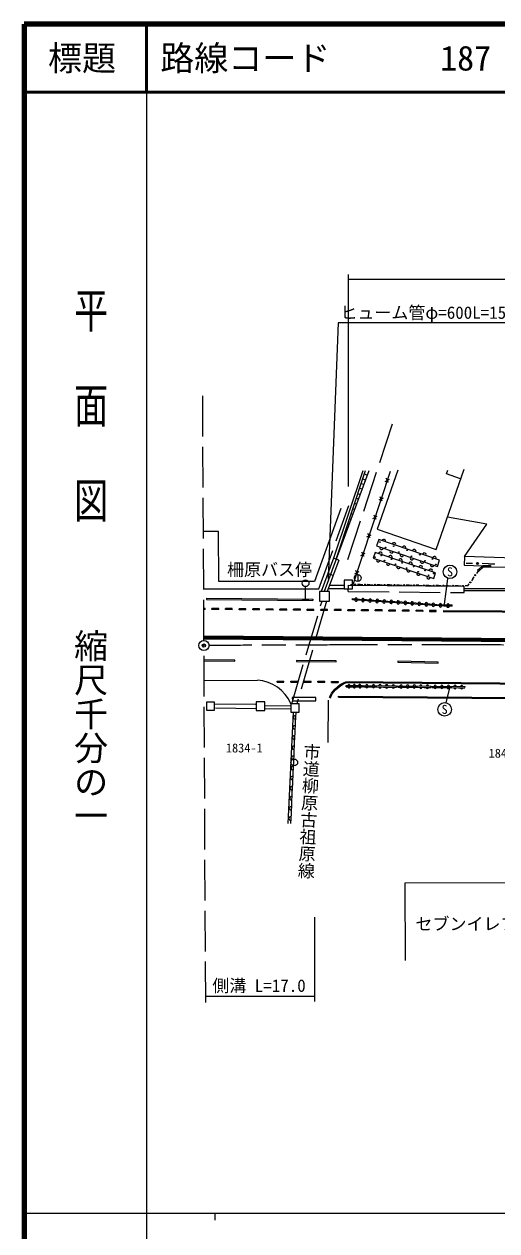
# Model space of a CAD drawing. Units: millimetres, scale not verified. Extents: x 40000 to 680000, y 20000 to 380000.
# Drawn here: x 40000 to 109466, y 202409 to 380000 of the extents above; entities that cross this region are included whole.
import ezdxf
from ezdxf.enums import TextEntityAlignment as Align

# ---------------------------------------------------------------- set-up
doc = ezdxf.new("R2010")
doc.units = ezdxf.units.MM
doc.header["$LTSCALE"] = 1000
doc.header["$PDMODE"] = 32
doc.header["$PDSIZE"] = 500
doc.linetypes.add('CHAIN', pattern=[18.5, 12, -1.5, 3.5, -1.5])
doc.linetypes.add('DASHED', pattern=[7.5, 6, -1.5])
for name, color, linetype, lineweight in [('M-BGD', 7, 'Continuous', 25), ('M-BGD-EXST', 7, 'Continuous', 25), ('M-BMK', 2, 'CHAIN', 13), ('M-BMK-HTXT', 7, 'Continuous', 13), ('M-BMK-SRVR', 3, 'Continuous', 25), ('M-STR-HTXT', 7, 'Continuous', 13), ('M-STR-STRC', 7, 'Continuous', 25), ('M-TTL', 2, 'Continuous', 140), ('M-TTL-BAND', 7, 'Continuous', 25), ('M-TTL-LINE', 7, 'Continuous', 50)]:
    doc.layers.add(name, color=color, linetype=linetype, lineweight=lineweight)
doc.layers.add('M-OTRS', color=6, linetype='Continuous')
doc.layers.add('M-TTL-TXT', color=7, linetype='Continuous')
doc.styles.add('@ＭＳ ゴシック', font='')
doc.styles.add('ＭＳ ゴシック', font='')
doc.styles.get('@ＭＳ ゴシック').set_extended_font_data('@MS Gothic')
doc.styles.get('ＭＳ ゴシック').set_extended_font_data('MS Gothic')

msp = doc.modelspace()

# ---------------------------------------------------------------- linework, layer by layer
at = {"layer": 'M-BGD', "linetype": 'DASHED'}
for p, q in [((66418, 289298), (66241, 326180)), ((94095, 321114), (87161, 300153)), ((83329, 296896), (87701, 309147)), ((87042, 296911), (84666, 296917)), ((87042, 297393), (84846, 297401)), ((104681, 296668), (118491, 296653)), ((104682, 296968), (118494, 296953)), ((79331, 279989), (83778, 295087)), ((84444, 295087), (80082, 279989)), ((87637, 296501), (104677, 296343)), ((66675, 236030), (66426, 287798)), ((67992, 279971), (74099, 279930)), ((74099, 279227), (67992, 279310)), ((75379, 279718), (79198, 279686)), ((79198, 279184), (75379, 279226))]:
    msp.add_line(p, q, dxfattribs=at)
at = {"layer": 'M-BGD'}
for p, q in [((94899, 314346), (91885, 305665)), ((100529, 302664), (104642, 314510)), ((102075, 313813), (102267, 314364)), ((89775, 314259), (85474, 301418)), ((88336, 297539), (93815, 314217)), ((90161, 312879), (89758, 313013)), ((90433, 313613), (90005, 313756)), ((93052, 312695), (93685, 313019)), ((93527, 312539), (93210, 313176)), ((104150, 313093), (102075, 313813)), ((89372, 310753), (89043, 310862)), ((89666, 311546), (89310, 311665)), ((89920, 312229), (89540, 312356)), ((88849, 309345), (88570, 309438)), ((89132, 310106), (88826, 310208)), ((92159, 309977), (92792, 310302)), ((92634, 309821), (92317, 310458)), ((88295, 307851), (88067, 307927)), ((88559, 308562), (88306, 308646)), ((91266, 307260), (91899, 307584)), ((91741, 307104), (91424, 307740)), ((87456, 305590), (87307, 305639)), ((87731, 306331), (87556, 306389)), ((88016, 307099), (87814, 307166)), ((91885, 305665), (100529, 302664)), ((90373, 304542), (91006, 304866)), ((90848, 304386), (90531, 305022)), ((92103, 304138), (91790, 303209)), ((101040, 301129), (92103, 304138)), ((89480, 301824), (90113, 302149)), ((89955, 301668), (89638, 302305)), ((91598, 302262), (91314, 301419)), ((100477, 299269), (91598, 302262)), ((91790, 303209), (100727, 300201)), ((85474, 301418), (83652, 296527)), ((85856, 301276), (84087, 296527)), ((86237, 301134), (84521, 296527)), ((86237, 301134), (85474, 301418)), ((91314, 301419), (100193, 298425)), ((100727, 300201), (101040, 301129)), ((104722, 301644), (104681, 300384)), ((104681, 300384), (107392, 300296)), ((118465, 301196), (104722, 301644)), ((104971, 300690), (105909, 300660)), ((108253, 300586), (107315, 300616)), ((108253, 300586), (109190, 300557)), ((108532, 300349), (108534, 300149)), ((108534, 300149), (114777, 300001)), ((85389, 298858), (84627, 299143)), ((88587, 299107), (89220, 299431)), ((89062, 298951), (88745, 299587)), ((100193, 298425), (100477, 299269)), ((105936, 298377), (105728, 298074)), ((105936, 298377), (106145, 298680)), ((106666, 299437), (106458, 299134)), ((106619, 299619), (106751, 299469)), ((66382, 296896), (83329, 296896)), ((88252, 298181), (87042, 298181)), ((87042, 298181), (87042, 296911)), ((87042, 296911), (88252, 296911)), ((87637, 296501), (87646, 297451)), ((87646, 297451), (104686, 297293)), ((87940, 297545), (88351, 297539)), ((88252, 296911), (88252, 298181)), ((89379, 297526), (88968, 297531)), ((89379, 297526), (89790, 297520)), ((90818, 297507), (90406, 297512)), ((90818, 297507), (91229, 297501)), ((92256, 297488), (91845, 297493)), ((92256, 297488), (92668, 297482)), ((93695, 297469), (93284, 297474)), ((93695, 297469), (94106, 297463)), ((95134, 297450), (94723, 297455)), ((95134, 297450), (95545, 297444)), ((96573, 297431), (96162, 297436)), ((96573, 297431), (96984, 297425)), ((98012, 297412), (97601, 297417)), ((98012, 297412), (98423, 297406)), ((99451, 297393), (99040, 297398)), ((99451, 297393), (99862, 297388)), ((100890, 297374), (100479, 297379)), ((100890, 297374), (101301, 297369)), ((102329, 297355), (101918, 297360)), ((102329, 297355), (102740, 297350)), ((103768, 297336), (103356, 297341)), ((103768, 297336), (104179, 297331)), ((104677, 296343), (104686, 297293)), ((105206, 297317), (104795, 297323)), ((105206, 297317), (105415, 297620)), ((66790, 295542), (66788, 295342)), ((66788, 295342), (82414, 295154)), ((66790, 295542), (82416, 295354)), ((82416, 295354), (82414, 295154)), ((84862, 296527), (83382, 296527)), ((83382, 296527), (83382, 295087)), ((83382, 295087), (84862, 295087)), ((84862, 295087), (84862, 296527)), ((88256, 295252), (88270, 295451)), ((88270, 295451), (89302, 295381)), ((89302, 295381), (90334, 295310)), ((90334, 295310), (91366, 295240)), ((91366, 295240), (92399, 295170)), ((92399, 295170), (93431, 295099)), ((93431, 295099), (94463, 295029)), ((94463, 295029), (95495, 294958)), ((95495, 294958), (96527, 294888)), ((96527, 294888), (97560, 294817)), ((97560, 294817), (98592, 294747)), ((98592, 294747), (99624, 294676)), ((99624, 294676), (100656, 294606)), ((100656, 294606), (101688, 294535)), ((101688, 294535), (102905, 294520)), ((102903, 294320), (102905, 294520)), ((66447, 283392), (74303, 283449)), ((87322, 282658), (89733, 282677)), ((87323, 282458), (87322, 282658)), ((87323, 282458), (88127, 282464)), ((88127, 282464), (88931, 282471)), ((88931, 282471), (89735, 282477)), ((89735, 282477), (89733, 282677)), ((89868, 282475), (89870, 282675)), ((89868, 282475), (90843, 282465)), ((89870, 282675), (94745, 282624)), ((90843, 282465), (91818, 282455)), ((91818, 282455), (92793, 282445)), ((92793, 282445), (93768, 282435)), ((93768, 282435), (94743, 282424)), ((94743, 282424), (94745, 282624)), ((94909, 282429), (94911, 282629)), ((94909, 282429), (95877, 282421)), ((94911, 282629), (99750, 282589)), ((95877, 282421), (96845, 282413)), ((96845, 282413), (97813, 282405)), ((97813, 282405), (98780, 282397)), ((98780, 282397), (99748, 282389)), ((99748, 282389), (99750, 282589)), ((99916, 282392), (99919, 282592)), ((99916, 282392), (100891, 282378)), ((99919, 282592), (104791, 282523)), ((100891, 282378), (101865, 282365)), ((104788, 282323), (104791, 282523)), ((82841, 280923), (79411, 280916)), ((79411, 280916), (79412, 280416)), ((82842, 280423), (82841, 280923)), ((86186, 280935), (86187, 281085)), ((101865, 282365), (102839, 282351)), ((102839, 282351), (103814, 282337)), ((103814, 282337), (104788, 282323)), ((67992, 280233), (66802, 280233)), ((66802, 280233), (66802, 279023)), ((66802, 279023), (67992, 279023)), ((67992, 279023), (67992, 280233)), ((75379, 280254), (74099, 280254)), ((74099, 280254), (74099, 279014)), ((74099, 279014), (75379, 279014)), ((75379, 279014), (75379, 280254)), ((80418, 279989), (79198, 279989)), ((79198, 279989), (79198, 278729)), ((79412, 280416), (82842, 280423)), ((80418, 278729), (80418, 279989)), ((84700, 280503), (84622, 274277)), ((79529, 278729), (78745, 262359)), ((79198, 278729), (80418, 278729)), ((79834, 277240), (79766, 275751)), ((79903, 278729), (79834, 277240)), ((79766, 275751), (79698, 274263)), ((79698, 274263), (79630, 272774)), ((79630, 272774), (79562, 271285)), ((79562, 271285), (79494, 269796)), ((79426, 268307), (79358, 266819)), ((79494, 269796), (79426, 268307)), ((79358, 266819), (79290, 265330)), ((79290, 265330), (79222, 263841)), ((79222, 263841), (79154, 262352)), ((118522, 253611), (95962, 253583)), ((95962, 253583), (95976, 242193))]:
    msp.add_line(p, q, dxfattribs=at)
for points in [[(90679, 314276), (85856, 301276), (90183, 314288)], [(86521, 308728), (82688, 297959), (68587, 297950), (68556, 305338), (66341, 305338)], [(104722, 301644), (107988, 306399), (102194, 307460)], [(106619, 299619), (107440, 300339), (108532, 300349)], [(106751, 299469), (107517, 300139), (108534, 300149)], [(102903, 294320), (101680, 294335), (88256, 295252)], [(86186, 280935), (105799, 280790), (117380, 280711), (133216, 280616), (150079, 280395), (155775, 280349)], [(86187, 281085), (105800, 280940), (117381, 280861), (133218, 280766), (150080, 280545), (155776, 280499)]]:
    msp.add_lwpolyline(points, dxfattribs=at)
for centre, radius in [((92285, 303782), 50), ((93096, 302998), 50), ((94311, 303181), 50), ((95056, 302305), 50), ((96272, 302567), 50), ((98141, 301913), 50), ((91540, 301547), 50), ((92481, 301783), 50), ((92952, 301051), 50), ((93984, 301247), 50), ((94572, 300502), 50), ((95540, 300711), 50), ((96912, 301678), 50), ((97239, 300175), 50), ((98899, 301011), 50), ((99997, 301286), 50), ((100506, 300489), 50), ((106612, 300638), 150), ((106612, 300638), 99), ((106612, 300638), 49), ((96206, 299927), 50), ((97905, 299391), 50), ((98912, 299600), 50), ((99435, 298894), 50), ((100180, 299155), 50), ((106301, 298907), 75), ((106301, 298907), 49.5), ((106301, 298907), 24.5), ((88659, 297535), 75), ((88659, 297535), 49.5), ((88659, 297535), 24.5), ((90098, 297516), 75), ((90098, 297516), 49.5), ((90098, 297516), 24.5), ((91537, 297497), 75), ((91537, 297497), 49.5), ((91537, 297497), 24.5), ((92976, 297478), 75), ((92976, 297478), 49.5), ((92976, 297478), 24.5), ((94415, 297459), 75), ((94415, 297459), 49.5), ((94415, 297459), 24.5), ((95854, 297440), 75), ((95854, 297440), 49.5), ((95854, 297440), 24.5), ((97293, 297421), 75), ((97293, 297421), 49.5), ((97293, 297421), 24.5), ((98731, 297402), 75), ((98731, 297402), 49.5), ((98731, 297402), 24.5), ((100170, 297383), 75), ((100170, 297383), 49.5), ((100170, 297383), 24.5), ((101609, 297365), 75), ((101609, 297365), 49.5), ((101609, 297365), 24.5), ((103048, 297346), 75), ((103048, 297346), 49.5), ((103048, 297346), 24.5), ((104487, 297327), 75), ((104487, 297327), 49.5), ((104487, 297327), 24.5), ((105571, 297847), 75), ((105571, 297847), 49.5), ((105571, 297847), 24.5)]:
    msp.add_circle(centre, radius, dxfattribs=at)
for centre, radius, start, end in [((92859, 303921), 264, 333.64528, 169.14312), ((94348, 303420), 264, 333.64747, 169.14301), ((92350, 302048), 263, 333.25785, 169.48033), ((92523, 302925), 264, 153.64747, 349.14301), ((94013, 302423), 264, 153.64687, 349.14361), ((95502, 301922), 264, 153.64687, 349.14361), ((95838, 302918), 264, 333.64528, 169.14312), ((97327, 302417), 264, 333.64687, 169.14361), ((98817, 301915), 264, 333.64747, 169.14301), ((92042, 301134), 263, 153.26072, 349.47816), ((93522, 300635), 263, 153.25893, 349.47996), ((93830, 301549), 263, 333.25785, 169.48033), ((95002, 300136), 263, 153.25893, 349.47996), ((95310, 301050), 263, 333.25724, 169.48094), ((96789, 300551), 263, 333.25724, 169.48094), ((96992, 301420), 264, 153.64747, 349.14301), ((98269, 300052), 263, 333.25893, 169.47996), ((98482, 300919), 264, 153.64687, 349.14361), ((99971, 300418), 264, 153.64528, 349.14312), ((100306, 301414), 264, 333.64687, 169.14361), ((96481, 299638), 263, 153.25893, 349.47996), ((97961, 299139), 263, 153.25893, 349.47996), ((99441, 298640), 263, 153.26072, 349.47816), ((99749, 299553), 263, 333.25893, 169.47996), ((88774, 295241), 174, 184.0763, 348.11091), ((88784, 295392), 174, 4.05289, 168.1336), ((89807, 295170), 174, 184.07627, 348.11094), ((89816, 295322), 174, 4.05206, 168.1344), ((90839, 295100), 174, 184.0763, 348.11091), ((90849, 295251), 174, 4.05206, 168.1344), ((91872, 295029), 174, 184.07712, 348.11011), ((91881, 295181), 174, 4.05468, 168.13347), ((92905, 294959), 174, 184.0763, 348.11091), ((92913, 295110), 174, 4.05291, 168.13357), ((93937, 294888), 174, 184.07643, 348.10912), ((93945, 295040), 174, 4.05291, 168.13357), ((94970, 294818), 174, 184.07627, 348.11094), ((94977, 294969), 174, 4.05291, 168.13357), ((96010, 294899), 174, 4.05291, 168.13357), ((97042, 294828), 174, 4.05289, 168.1336), ((98074, 294758), 174, 4.05206, 168.1344), ((99106, 294687), 174, 4.05383, 168.1343), ((96002, 294747), 174, 184.0763, 348.11091), ((97035, 294677), 174, 184.07712, 348.11011), ((98068, 294606), 174, 184.0763, 348.11091), ((99100, 294536), 174, 184.07643, 348.10912), ((100133, 294465), 174, 184.07627, 348.11094), ((100138, 294617), 174, 4.05206, 168.1344), ((101166, 294395), 174, 184.0763, 348.11091), ((101171, 294546), 174, 4.05291, 168.13357), ((102292, 294391), 213, 196.54569, 341.99362), ((102296, 294465), 212, 16.29755, 162.24281), ((73900, 277686), 5777, 23.4903, 85.99511), ((87724, 282676), 135, 353.99686, 186.92204), ((87725, 282446), 135, 173.99466, 6.9221), ((88527, 282682), 135, 353.99478, 186.92199), ((88529, 282452), 135, 173.99572, 6.92092), ((89331, 282689), 135, 353.99466, 186.9221), ((89333, 282459), 135, 173.99478, 6.92199), ((90355, 282483), 163, 183.99121, 354.82253), ((90357, 282657), 163, 3.99121, 174.82253), ((91330, 282473), 163, 183.99121, 354.82253), ((91332, 282647), 163, 3.98939, 174.82435), ((92305, 282463), 163, 183.99121, 354.82253), ((92307, 282637), 163, 3.98939, 174.82435), ((93280, 282453), 163, 183.99121, 354.82253), ((93282, 282627), 163, 3.98939, 174.82435), ((94255, 282443), 163, 183.99121, 354.82253), ((94257, 282616), 163, 3.99019, 174.82347), ((95393, 282437), 162, 183.68776, 355.36085), ((95394, 282613), 162, 3.68776, 175.36085), ((96361, 282429), 162, 183.68784, 355.36076), ((96362, 282605), 162, 3.68784, 175.36076), ((97329, 282421), 162, 183.68776, 355.36085), ((97330, 282597), 162, 3.68865, 175.35988), ((98297, 282413), 162, 183.68784, 355.36076), ((98298, 282589), 162, 3.68776, 175.36085), ((99264, 282405), 162, 183.68776, 355.36085), ((99266, 282581), 162, 3.68865, 175.35988), ((100404, 282398), 163, 183.73167, 354.64024), ((100406, 282572), 163, 3.7335, 174.63842), ((101378, 282384), 163, 183.73438, 354.63747), ((101380, 282558), 163, 3.73438, 174.63747), ((102355, 282545), 163, 3.7316, 174.64032), ((103329, 282531), 163, 3.73438, 174.63747), ((104303, 282517), 163, 3.73347, 174.64021), ((102352, 282370), 163, 183.73358, 354.63834), ((103327, 282357), 163, 183.73347, 354.64021), ((104301, 282343), 163, 183.73438, 354.63747), ((79821, 277987), 253, 76.63074, 278.13366), ((79753, 276498), 253, 76.6296, 278.1347), ((79617, 273520), 253, 76.63082, 278.13357), ((79685, 275009), 253, 76.63082, 278.13357), ((79549, 272032), 253, 76.6287, 278.13339), ((79481, 270543), 253, 76.63074, 278.13366), ((79413, 269054), 253, 76.63074, 278.13366), ((79345, 267565), 253, 76.6287, 278.13339), ((79209, 264587), 253, 76.63074, 278.13366), ((79277, 266076), 253, 76.63074, 278.13366), ((79141, 263099), 253, 76.63074, 278.13366)]:
    msp.add_arc(centre, radius, start, end, dxfattribs=at)
at = {"layer": 'M-BGD-EXST'}
for p, q in [((89024, 298990), (89024, 297990)), ((102203, 298368), (101742, 294634)), ((81358, 295219), (81358, 297219)), ((80858, 295219), (81858, 295219)), ((102033, 280125), (102575, 282302))]:
    msp.add_line(p, q, dxfattribs=at)
for centre, radius in [((102583, 299401), 1000), ((89024, 298490), 500), ((81358, 297719), 500), ((101791, 279155), 1000), ((79686, 271344), 500)]:
    msp.add_circle(centre, radius, dxfattribs=at)
at = {"layer": 'M-BMK'}
msp.add_arc((97493, -4717305), 5005950, 89.21647, 90.34704, dxfattribs=at)
at = {"layer": 'M-BMK-SRVR'}
msp.add_circle((66422, 288548), 750, dxfattribs=at)
at = {"layer": 'M-OTRS'}
msp.add_point((66422, 288548), dxfattribs=at)
at = {"layer": 'M-STR-HTXT'}
for p, q in [((87679, 311978), (87679, 343165)), ((87679, 342446), (185528, 342446)), ((82700, 236175), (82700, 248561)), ((82700, 236923), (66671, 236923))]:
    msp.add_line(p, q, dxfattribs=at)
msp.add_lwpolyline([(115357, 336027), (86163, 336027), (84665, 298329)], dxfattribs=at)
at = {"layer": 'M-STR-STRC'}
for p, q in [((66592, 294014), (66396, 294016)), ((66591, 293864), (66396, 293866)), ((66591, 293864), (66592, 294014)), ((67591, 293855), (67592, 294005)), ((68591, 293846), (67591, 293855)), ((68592, 293996), (67592, 294005)), ((68591, 293846), (68592, 293996)), ((69591, 293837), (69592, 293987)), ((70591, 293828), (69591, 293837)), ((70592, 293978), (69592, 293987)), ((70591, 293828), (70592, 293978)), ((71591, 293819), (71592, 293969)), ((72591, 293810), (71591, 293819)), ((72592, 293960), (71592, 293969)), ((72591, 293810), (72592, 293960)), ((73591, 293801), (73592, 293951)), ((74590, 293792), (73591, 293801)), ((74592, 293942), (73592, 293951)), ((74590, 293792), (74592, 293942)), ((75590, 293783), (75592, 293933)), ((76590, 293774), (75590, 293783)), ((76592, 293924), (75592, 293933)), ((76590, 293774), (76592, 293924)), ((77590, 293765), (77592, 293915)), ((78590, 293756), (77590, 293765)), ((78592, 293906), (77592, 293915)), ((78590, 293756), (78592, 293906)), ((79590, 293747), (79592, 293897)), ((80590, 293738), (79590, 293747)), ((80592, 293888), (79592, 293897)), ((80590, 293738), (80592, 293888)), ((81590, 293729), (81592, 293879)), ((82590, 293720), (81590, 293729)), ((82591, 293870), (81592, 293879)), ((82590, 293720), (82591, 293870)), ((83590, 293711), (83591, 293861)), ((84590, 293702), (83590, 293711)), ((84591, 293852), (83591, 293861)), ((84590, 293702), (84591, 293852)), ((85590, 293693), (85591, 293843)), ((86590, 293684), (85590, 293693)), ((86591, 293834), (85591, 293843)), ((86590, 293684), (86591, 293834)), ((87590, 293675), (87591, 293825)), ((88590, 293666), (87590, 293675)), ((88591, 293816), (87591, 293825)), ((88590, 293666), (88591, 293816)), ((89590, 293657), (89591, 293807)), ((90590, 293648), (89590, 293657)), ((90591, 293798), (89591, 293807)), ((90590, 293648), (90591, 293798)), ((91590, 293639), (91591, 293789)), ((92590, 293630), (91590, 293639)), ((92591, 293780), (91591, 293789)), ((92590, 293630), (92591, 293780)), ((93590, 293621), (93591, 293771)), ((94590, 293612), (93590, 293621)), ((94591, 293762), (93591, 293771)), ((94590, 293612), (94591, 293762)), ((95590, 293603), (95591, 293753)), ((96590, 293594), (95590, 293603)), ((96591, 293744), (95591, 293753)), ((96590, 293594), (96591, 293744)), ((97590, 293585), (97591, 293735)), ((98589, 293576), (97590, 293585)), ((98591, 293726), (97591, 293735)), ((98591, 293726), (98589, 293576)), ((100574, 293699), (99591, 293717)), ((70969, 286410), (66432, 286451)), ((85846, 286301), (80020, 286353)), ((100851, 286116), (94897, 286243)), ((77168, 283163), (77169, 283313)), ((77168, 283163), (78168, 283159)), ((77169, 283313), (78169, 283309)), ((78168, 283159), (78169, 283309)), ((79168, 283155), (79169, 283305)), ((79168, 283155), (80168, 283151)), ((79169, 283305), (80168, 283301)), ((80168, 283151), (80168, 283301)), ((81168, 283147), (81168, 283297)), ((81168, 283297), (82168, 283293)), ((81168, 283147), (82168, 283143)), ((82168, 283143), (82168, 283293)), ((83168, 283139), (83168, 283289)), ((83168, 283289), (84168, 283285)), ((83168, 283139), (84168, 283135)), ((84168, 283135), (84168, 283285)), ((85168, 283131), (85168, 283281)), ((85168, 283281), (86168, 283276)), ((85168, 283131), (86168, 283126)), ((86168, 283276), (86168, 283126)), ((84862, 280930), (84997, 280865))]:
    msp.add_line(p, q, dxfattribs=at)
for points in [[(99591, 293717), (99589, 293567), (100571, 293549), (100574, 293699)], [(192712, 292728), (167926, 292951), (143072, 293149), (118871, 293400), (101598, 293518)], [(192713, 292878), (167927, 293101), (143073, 293299), (118873, 293550), (101599, 293668)], [(167621, 289048), (153349, 289175), (127139, 289399), (107176, 289577), (66415, 289925)], [(167620, 288898), (153348, 289025), (127137, 289249), (107174, 289427), (66416, 289775)], [(167618, 288748), (153346, 288875), (127136, 289099), (107173, 289277), (66417, 289625)], [(167617, 288598), (153345, 288725), (127135, 288949), (107172, 289127), (66418, 289475)], [(66433, 286301), (70968, 286260), (70969, 286410)], [(80020, 286353), (80019, 286203), (85844, 286151), (85846, 286301)], [(94897, 286243), (94893, 286093), (100848, 285966), (100851, 286116)], [(84862, 280930), (85157, 281544), (85658, 282149), (86447, 282806), (87028, 283125), (87253, 283209), (87846, 283241), (92753, 283207), (121385, 282984), (159118, 282636)], [(84997, 280865), (85284, 281462), (85765, 282042), (86532, 282682), (87091, 282988), (87284, 283060), (87849, 283091), (92752, 283057), (121384, 282834), (159116, 282486)]]:
    msp.add_lwpolyline(points, dxfattribs=at)
at = {"layer": 'M-TTL'}
for p, q in [((40000, 380000), (40000, 20000)), ((680000, 380000), (40000, 380000))]:
    msp.add_line(p, q, dxfattribs=at)
at = {"layer": 'M-TTL-BAND'}
for p, q in [((58000, 370000), (58000, 20000)), ((40000, 205000), (579000, 205000)), ((68000, 205000), (68000, 204000))]:
    msp.add_line(p, q, dxfattribs=at)
at = {"layer": 'M-TTL-LINE'}
for p, q in [((58000, 380000), (58000, 370000)), ((40000, 370000), (680000, 370000))]:
    msp.add_line(p, q, dxfattribs=at)

# ---------------------------------------------------------------- texts
at = {"layer": 'M-BGD-EXST', "style": 'ＭＳ ゴシック'}
for p in [(102583, 299401), (101791, 279155)]:
    msp.add_text('S', height=1320, dxfattribs=at).set_placement(p, align=Align.MIDDLE_CENTER)
at = {"layer": 'M-BMK-HTXT', "style": 'ＭＳ ゴシック'}
for s, height, p in [('柵原バス停', 1833, (76064, 299728)), ('1834-1', 1320, (72350, 273476)), ('1844-9', 1320, (110964, 272706)), ('セブンイレブン', 1833, (106259, 247590))]:
    msp.add_text(s, height=height, dxfattribs=at).set_placement(p, align=Align.MIDDLE_CENTER)
at = {"layer": 'M-BMK-HTXT', "style": '@ＭＳ ゴシック'}
msp.add_text('市道柳原古祖原線', height=1833, rotation=267.228, dxfattribs=at).set_placement((80888, 274222), align=Align.BOTTOM_LEFT)
at = {"layer": 'M-STR-HTXT', "style": 'ＭＳ ゴシック'}
for s, p in [('ヒューム管φ=600L=15.5', (99898, 337547)), ('側溝 L=17.0', (74514, 238502))]:
    msp.add_text(s, height=1833, dxfattribs=at).set_placement(p, align=Align.MIDDLE_CENTER)
at = {"layer": 'M-TTL-BAND', "style": '@ＭＳ ゴシック', "width": 1.4}
msp.add_text('平  面  図', height=3666, rotation=270, dxfattribs=at).set_placement((49777, 306475), align=Align.MIDDLE_RIGHT)
at = {"layer": 'M-TTL-BAND', "style": '@ＭＳ ゴシック'}
msp.add_text('縮尺千分の一', height=3666, rotation=270, dxfattribs=at).set_placement((49777, 261030), align=Align.MIDDLE_RIGHT)
at = {"layer": 'M-TTL-TXT', "style": 'ＭＳ ゴシック'}
msp.add_text('標題', height=3666, dxfattribs=at).set_placement((48500, 375000), align=Align.MIDDLE_CENTER)
for s, p in [('路線コード', (60000, 375000)), ('187', (101142, 375000))]:
    msp.add_text(s, height=3666, dxfattribs=at).set_placement(p, align=Align.MIDDLE_LEFT)

doc.saveas('drawing.dxf')
